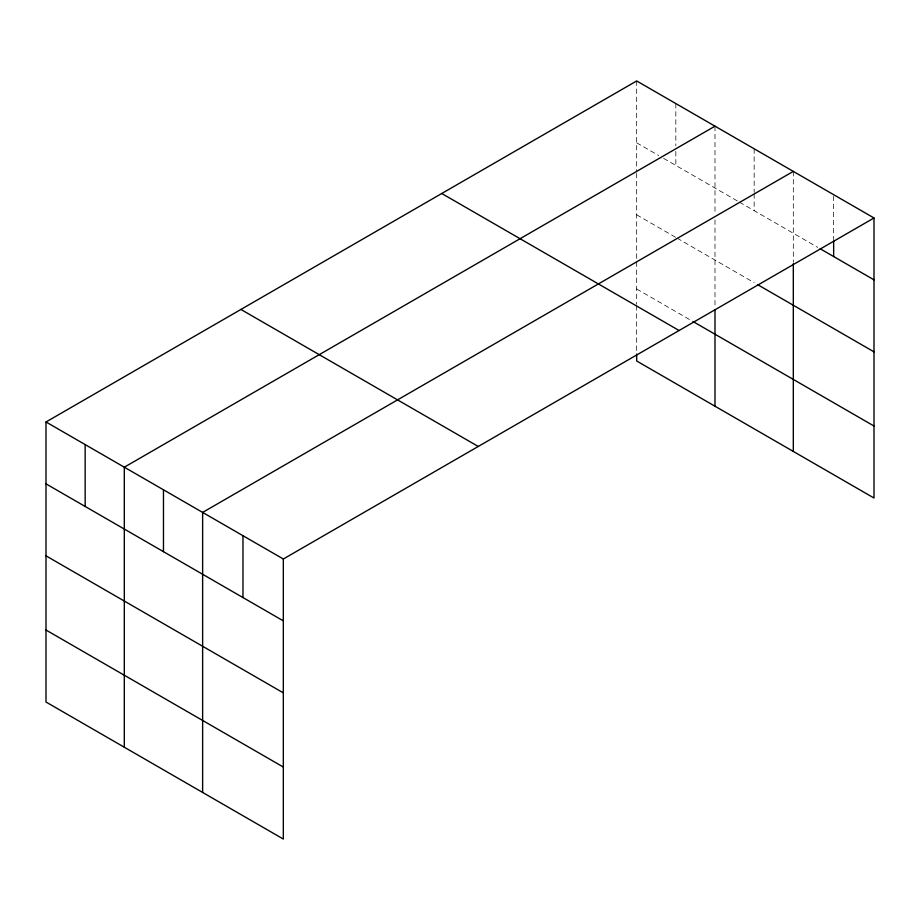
<?xml version="1.0" encoding="UTF-8"?>
<svg xmlns="http://www.w3.org/2000/svg" width="920" height="920" viewBox="0 0 920 920"><rect width="100%" height="100%" fill="white"/><g stroke="black" fill="none" stroke-linecap="round" stroke-linejoin="round"><path stroke-width="0.69" stroke-dasharray="4.6 3.45" d="M636.674 142.819L658.708 155.537M663.596 158.367L738.242 201.457M739.473 202.17L817.765 247.376M636.674 214.82L675.832 237.429M677.062 238.13L754.158 282.647M636.674 288.995L691.748 320.792M833.658 196.086L833.658 239.671M793.316 171.396L793.316 262.327M754.158 148.787L754.158 192.372M754.158 193.775L754.158 210.645M714.99 126.178L714.99 214.348M714.99 219.88L714.99 307.108M675.832 103.569L675.832 145.751M675.832 151.374L675.832 165.427M636.674 80.96L636.674 171.902M636.674 173.282L636.674 260.475M636.674 261.901L636.674 304.233M636.674 305.612L636.674 352.693"/><path stroke-width="1.38" d="M874 217.982L283.325 559.003L283.325 839.04L46 702.018L46 421.981L636.674 80.96L874 217.982L874 498.019L636.674 360.997L636.674 354.073M714.99 126.178L124.315 467.199L124.315 747.235M793.316 171.396L202.63 512.417L202.63 792.453M820.203 248.779L874 279.841M757.827 284.763L874 351.842M692.967 321.494L874 426.017M441.749 193.499L679.075 330.51M240.925 309.453L478.25 446.464M46 421.981L283.325 559.003M46 483.851L283.325 620.862M46 555.841L283.325 692.863M46 630.028L283.325 767.038M833.658 241.086L833.658 256.542M793.316 263.718L793.316 451.433M714.99 309.959L714.99 406.214M242.972 535.704L242.972 597.574M163.472 489.808L163.472 551.666M85.157 444.59L85.157 506.46"/></g></svg>
